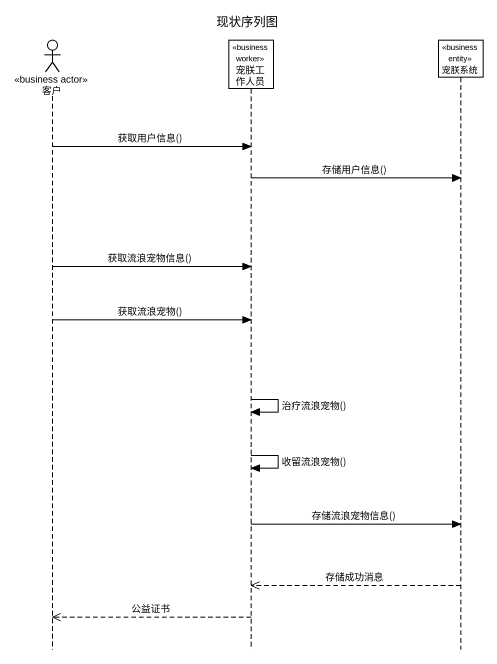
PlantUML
@startuml
title 现状序列图
hide footbox
actor 客户 <<business actor>>
participant 宠朕工作人员 <<business worker>>
participant 宠朕系统 <<business entity>>

客户 -> 宠朕工作人员 : 获取用户信息()
宠朕工作人员 -> 宠朕系统 : 存储用户信息()
客户 -> 宠朕工作人员 : 获取流浪宠物信息()
客户 -> 宠朕工作人员 : 获取流浪宠物()
宠朕工作人员 -> 宠朕工作人员 : 治疗流浪宠物()
宠朕工作人员 -> 宠朕工作人员 : 收留流浪宠物()
宠朕工作人员 -> 宠朕系统 : 存储流浪宠物信息()
宠朕系统 -->> 宠朕工作人员 : 存储成功消息
宠朕工作人员 -->> 客户 : 公益证书
@enduml
